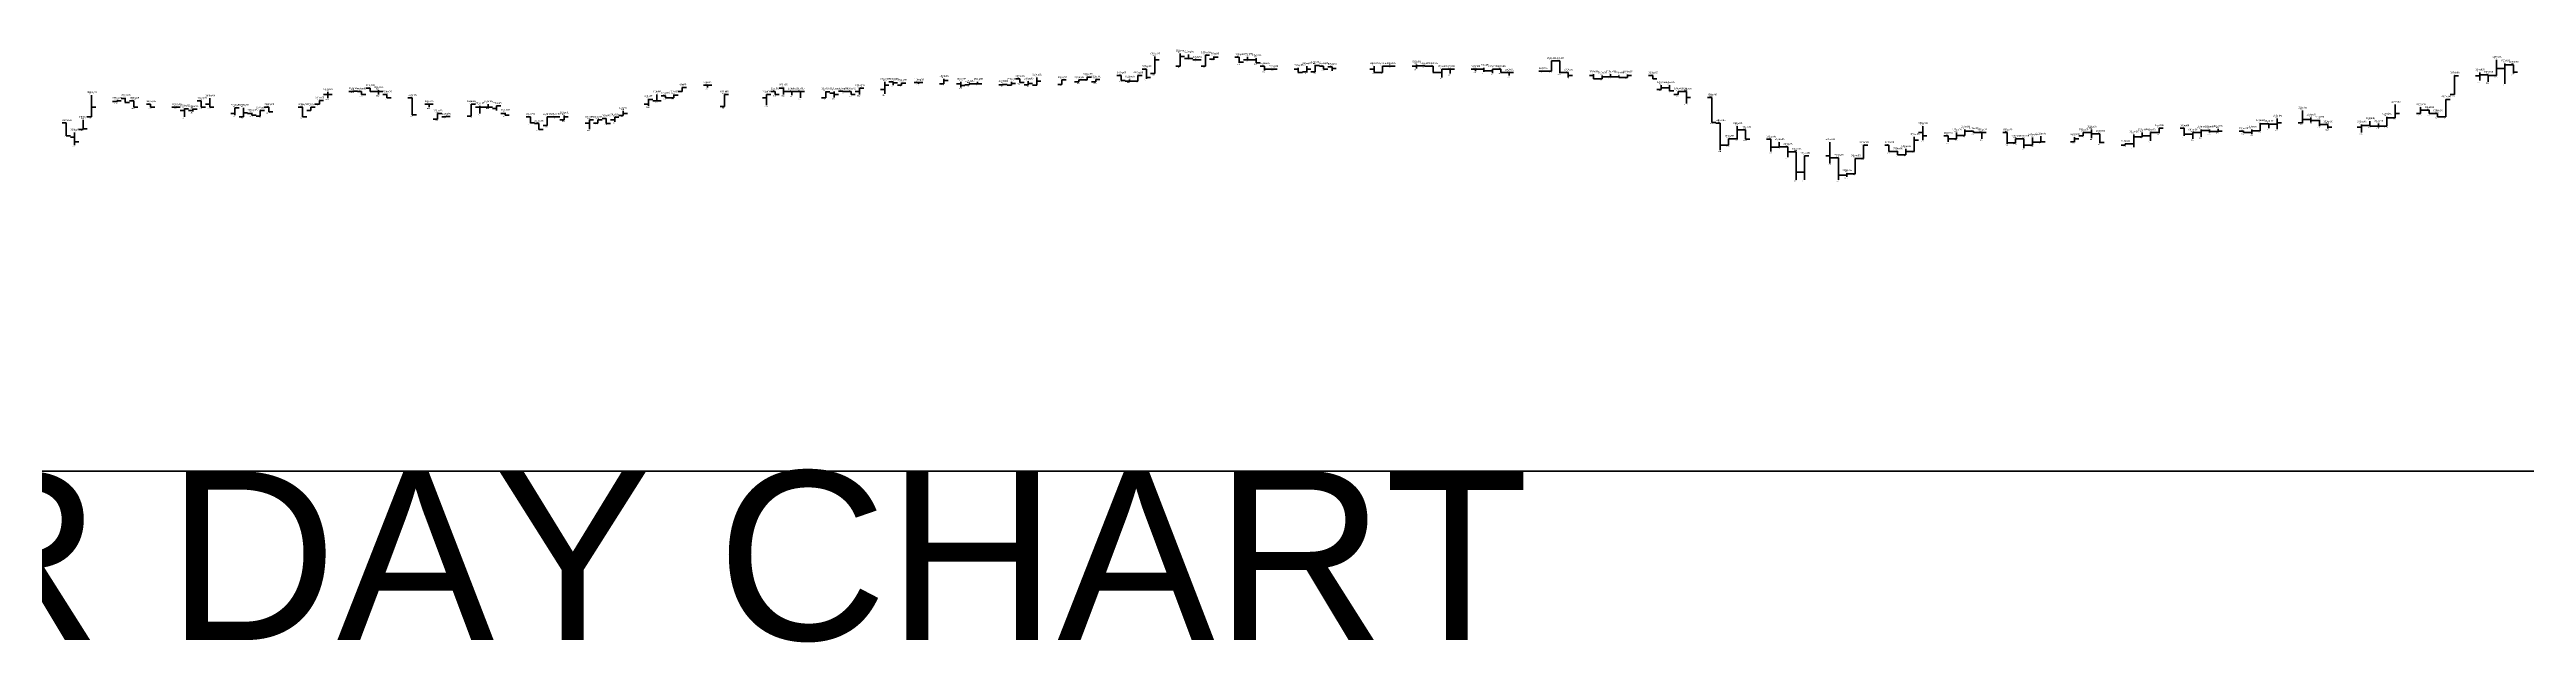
# Model space of a CAD drawing. Header units: inches. Extents: x 0 to 30000, y -20 to 2443.
# Drawn here: x 7646 to 7939.5, y -20.3 to 50 of the extents above; entities that cross this region are included whole.
import ezdxf

# ---------------------------------------------------------------- set-up
doc = ezdxf.new("R2010")
doc.units = ezdxf.units.IN
doc.header["$MEASUREMENT"] = 0
for name, color, linetype in [('axis', 7, 'Continuous'), ('DATE', 7, 'Continuous'), ('Graph', 7, 'Continuous'), ('Rate', 7, 'Continuous')]:
    doc.layers.add(name, color=color, linetype=linetype)
doc.styles.get("Standard").update_dxf_attribs({"font": 'arial.ttf'})

msp = doc.modelspace()

# ---------------------------------------------------------------- linework, layer by layer
at = {"layer": 'axis', "color": 7, "lineweight": 35}
msp.add_line((0, 0), (30000, 0), dxfattribs=at)
at = {"layer": 'Graph', "color": 1, "lineweight": 35}
for p, q in [((7776, 47.625), (7775.5, 47.625)), ((7776, 47.625), (7776, 46.5)), ((7787, 49.05), (7786.5, 49.05)), ((7787, 49.05), (7787, 48.375)), ((7787, 48.45), (7787.5, 48.45)), ((7789, 48.75), (7788.5, 48.75)), ((7789, 48.94), (7789, 48.375)), ((7789, 48.375), (7789.5, 48.375)), ((7790, 48), (7789.5, 48)), ((7790, 48), (7790, 47.455)), ((7790, 47.625), (7790.5, 47.625)), ((7794, 47.625), (7793.5, 47.625)), ((7794, 47.775), (7794, 47.25)), ((7794, 47.25), (7794.5, 47.25)), ((7797, 48), (7796.5, 48)), ((7797, 48), (7797, 47.625)), ((7797, 47.625), (7797.5, 47.625)), ((7798, 47.925), (7797.5, 47.925)), ((7798, 47.925), (7798, 47.44)), ((7798, 47.71), (7798.5, 47.71)), ((7803, 47.625), (7802.5, 47.625)), ((7803, 48), (7803, 47.25)), ((7803, 47.25), (7803.5, 47.25)), ((7809, 48.005), (7808.5, 48.005)), ((7809, 48.005), (7809, 48)), ((7809, 48), (7809.5, 48)), ((7810, 48), (7809.5, 48)), ((7810, 48), (7810, 47.25)), ((7810, 47.25), (7810.5, 47.25)), ((7816, 47.625), (7815.5, 47.625)), ((7816, 47.775), (7816, 47.325)), ((7816, 47.42), (7816.5, 47.42)), ((7818, 47.625), (7817.5, 47.625)), ((7818, 47.625), (7818, 47.25)), ((7818, 47.25), (7818.5, 47.25)), ((7825, 48.6), (7824.5, 48.6)), ((7825, 48.6), (7825, 47.175)), ((7825, 47.25), (7825.5, 47.25)), ((7826, 47.25), (7825.5, 47.25)), ((7826, 47.25), (7826, 46.655)), ((7829, 47.025), (7829, 46.5)), ((7938, 48.15), (7937.5, 48.15)), ((7938, 48.15), (7938, 47.1)), ((7938, 47.29), (7938.5, 47.29)), ((7655, 44.17), (7654.5, 44.17)), ((7655, 44.25), (7655, 43.69)), ((7665, 44.175), (7665, 43.125)), ((7683, 45), (7682.5, 45)), ((7683, 45), (7683, 44.625)), ((7683, 44.625), (7683.5, 44.625)), ((7684, 45.375), (7683.5, 45.375)), ((7684, 45.375), (7684, 45)), ((7684, 45), (7684.5, 45)), ((7686, 44.625), (7685.5, 44.625)), ((7686, 44.625), (7686, 44.25)), ((7686, 44.25), (7686.5, 44.25)), ((7689, 44.25), (7688.5, 44.25)), ((7689, 44.25), (7689, 42.225)), ((7719, 44.475), (7718.5, 44.475)), ((7719, 44.475), (7719, 44.245)), ((7719, 44.245), (7719.5, 44.245)), ((7732, 45), (7731.5, 45)), ((7732, 45), (7732, 44.625)), ((7732, 44.625), (7732.5, 44.625)), ((7733, 45.375), (7732.5, 45.375)), ((7733, 45.45), (7733, 44.625)), ((7733, 45), (7733.5, 45)), ((7739, 44.775), (7738.5, 44.775)), ((7739, 45), (7739, 44.255)), ((7739, 44.625), (7739.5, 44.625)), ((7740, 45.005), (7739.5, 45.005)), ((7740, 45.005), (7740, 44.925)), ((7740, 45), (7740.5, 45)), ((7741, 45), (7740.5, 45)), ((7741, 45), (7741, 44.625)), ((7741, 44.625), (7741.5, 44.625)), ((7746, 46.125), (7745.5, 46.125)), ((7746, 46.125), (7746, 45.75)), ((7746, 46.02), (7746.5, 46.02)), ((7754, 45.9), (7753.5, 45.9)), ((7754, 46.125), (7754, 45.47)), ((7754, 45.675), (7754.5, 45.675)), ((7761, 46.5), (7760.5, 46.5)), ((7761, 46.5), (7761, 46.05)), ((7761, 46.05), (7761.5, 46.05)), ((7773, 46.875), (7772.5, 46.875)), ((7773, 46.875), (7773, 46.295)), ((7773, 46.295), (7773.5, 46.295)), ((7774, 46.22), (7773.5, 46.22)), ((7774, 46.425), (7774, 46.2)), ((7774, 46.205), (7774.5, 46.205)), ((7776, 46.655), (7776.5, 46.655)), ((7826, 46.875), (7826.5, 46.875)), ((7829, 46.875), (7828.5, 46.875)), ((7829, 46.5), (7829.5, 46.5)), ((7832, 46.73), (7831.5, 46.73)), ((7832, 46.875), (7832, 46.65)), ((7832, 46.65), (7832.5, 46.65)), ((7836, 46.88), (7835.5, 46.88)), ((7836, 46.88), (7836, 46.5)), ((7836, 46.5), (7836.5, 46.5)), ((7838, 45.42), (7837.5, 45.42)), ((7838, 45.75), (7838, 45.08)), ((7838, 45.08), (7838.5, 45.08)), ((7840, 44.995), (7839.5, 44.995)), ((7840, 44.995), (7840, 43.58)), ((7840, 44.275), (7840.5, 44.275)), ((7843, 44.275), (7842.5, 44.275)), ((7843, 44.275), (7843, 41.325)), ((7935, 46.955), (7934.5, 46.955)), ((7935, 46.955), (7935, 46.125)), ((7935, 46.875), (7935.5, 46.875)), ((7648, 41.255), (7647.5, 41.255)), ((7648, 41.255), (7648, 39.75)), ((7655, 43.69), (7655.5, 43.69)), ((7656, 43.875), (7655.5, 43.875)), ((7656, 43.875), (7656, 43.125)), ((7656, 43.125), (7656.5, 43.125)), ((7658, 43.5), (7657.5, 43.5)), ((7658, 43.5), (7658, 43.125)), ((7658, 43.125), (7658.5, 43.125)), ((7664, 43.875), (7663.5, 43.875)), ((7664, 43.875), (7664, 43.125)), ((7664, 43.125), (7664.5, 43.125)), ((7665, 43.5), (7664.5, 43.5)), ((7665, 43.125), (7665.5, 43.125)), ((7670, 42.375), (7669.5, 42.375)), ((7670, 42.45), (7670, 42.19)), ((7670, 42.19), (7670.5, 42.19)), ((7672, 43.125), (7671.5, 43.125)), ((7672, 43.125), (7672, 42.56)), ((7672, 42.56), (7672.5, 42.56)), ((7676, 43.125), (7675.5, 43.125)), ((7676, 43.125), (7676, 42)), ((7676, 42), (7676.5, 42)), ((7689, 42.225), (7689.5, 42.225)), ((7700, 42.375), (7699.5, 42.375)), ((7700, 42.45), (7700, 42.19)), ((7700, 42.19), (7700.5, 42.19)), ((7703, 42), (7702.5, 42)), ((7703, 42), (7703, 41.25)), ((7703, 41.255), (7703.5, 41.255)), ((7704, 41.175), (7703.5, 41.175)), ((7704, 41.175), (7704, 40.5)), ((7712, 41.775), (7711.5, 41.775)), ((7712, 41.775), (7712, 41.175)), ((7712, 41.175), (7712.5, 41.175)), ((7843, 41.325), (7843.5, 41.325)), ((7844, 41.25), (7843.5, 41.25)), ((7844, 41.25), (7844, 38.025)), ((7909, 41.145), (7908.5, 41.145)), ((7909, 41.175), (7909, 40.65)), ((7909, 41.1), (7909.5, 41.1)), ((7914, 41.665), (7913.5, 41.665)), ((7914, 41.92), (7914, 41.33)), ((7914, 41.535), (7914.5, 41.535)), ((7915, 41.535), (7914.5, 41.535)), ((7915, 41.625), (7915, 40.88)), ((7921, 41.475), (7921, 40.88)), ((7928, 42.79), (7927.5, 42.79)), ((7928, 42.79), (7928, 42.375)), ((7928, 42.375), (7928.5, 42.375)), ((7929, 42.375), (7928.5, 42.375)), ((7929, 42.38), (7929, 42)), ((7929, 42), (7929.5, 42)), ((7648, 39.75), (7648.5, 39.75)), ((7649, 39.56), (7648.5, 39.56)), ((7649, 40.125), (7649, 38.63)), ((7649, 39.005), (7649.5, 39.005)), ((7704, 40.5), (7704.5, 40.5)), ((7844, 38.63), (7844.5, 38.63)), ((7847, 40.43), (7846.5, 40.43)), ((7847, 40.43), (7847, 39.32)), ((7847, 39.32), (7847.5, 39.32)), ((7850, 39.32), (7849.5, 39.32)), ((7850, 39.32), (7850, 37.875)), ((7850, 38.405), (7850.5, 38.405)), ((7852, 38.44), (7851.5, 38.44)), ((7852, 38.44), (7852, 37.2)), ((7857, 39), (7857, 36.47)), ((7864, 38.62), (7863.5, 38.62)), ((7864, 38.62), (7864, 37.875)), ((7868, 40.125), (7867.5, 40.125)), ((7868, 40.875), (7868, 39.225)), ((7868, 39.75), (7868.5, 39.75)), ((7871, 39.75), (7870.5, 39.75)), ((7871, 39.75), (7871, 39.02)), ((7871, 39.38), (7871.5, 39.38)), ((7874, 40.275), (7873.5, 40.275)), ((7874, 40.275), (7874, 40.125)), ((7874, 40.125), (7874.5, 40.125)), ((7878, 40.125), (7877.5, 40.125)), ((7878, 40.125), (7878, 38.78)), ((7878, 38.895), (7878.5, 38.895)), ((7880, 39.375), (7879.5, 39.375)), ((7880, 39.375), (7880, 38.29)), ((7880, 38.625), (7880.5, 38.625)), ((7888, 40.125), (7887.5, 40.125)), ((7888, 40.495), (7888, 39.45)), ((7888, 39.975), (7888.5, 39.975)), ((7889, 39.975), (7888.5, 39.975)), ((7889, 39.975), (7889, 38.85)), ((7889, 38.96), (7889.5, 38.96)), ((7899, 40.625), (7898.5, 40.625)), ((7899, 40.625), (7899, 39.75)), ((7899, 39.93), (7899.5, 39.93)), ((7902, 40.35), (7901.5, 40.35)), ((7902, 40.5), (7902, 40.125)), ((7902, 40.235), (7902.5, 40.235)), ((7906, 40.275), (7905.5, 40.275)), ((7906, 40.275), (7906, 40.125)), ((7906, 40.125), (7906.5, 40.125)), ((7915, 41.08), (7915.5, 41.08)), ((7916, 41.08), (7915.5, 41.08)), ((7916, 41.08), (7916, 40.595)), ((7916, 40.775), (7916.5, 40.775)), ((7921, 40.97), (7920.5, 40.97)), ((7921, 40.88), (7921.5, 40.88)), ((7852, 37.84), (7852.5, 37.84)), ((7853, 37.84), (7852.5, 37.84)), ((7853, 37.84), (7853, 34.52)), ((7853, 35.42), (7853.5, 35.42)), ((7857, 37.35), (7856.5, 37.35)), ((7857, 37.125), (7857.5, 37.125)), ((7858, 37.125), (7857.5, 37.125)), ((7858, 37.125), (7858, 34.52)), ((7864, 37.875), (7864.5, 37.875)), ((7865, 37.875), (7864.5, 37.875)), ((7865, 37.9), (7865, 37.5)), ((7865, 37.5), (7865.5, 37.5)), ((7858, 35.065), (7858.5, 35.065))]:
    msp.add_line(p, q, dxfattribs=at)
at = {"layer": 'Graph', "color": 3, "lineweight": 35}
for p, q in [((7777, 47.1), (7776.5, 47.1)), ((7777, 49.125), (7777, 47.1)), ((7777, 48.75), (7777.5, 48.75)), ((7780, 48), (7779.5, 48)), ((7780, 49.5), (7780, 48)), ((7780, 49.135), (7780.5, 49.135)), ((7781, 48.905), (7780.5, 48.905)), ((7781, 49.35), (7781, 48.905)), ((7781, 48.905), (7781.5, 48.905)), ((7782, 48.75), (7781.5, 48.75)), ((7782, 48.75), (7782, 48.75)), ((7782, 48.75), (7782.5, 48.75)), ((7783, 48), (7782.5, 48)), ((7783, 49.275), (7783, 48)), ((7783, 49.275), (7783.5, 49.275)), ((7784, 48.83), (7783.5, 48.83)), ((7784, 49.125), (7784, 48.75)), ((7784, 49.05), (7784.5, 49.05)), ((7788, 48.75), (7787.5, 48.75)), ((7788, 49.09), (7788, 48.745)), ((7788, 48.755), (7788.5, 48.755)), ((7791, 47.625), (7790.5, 47.625)), ((7791, 47.625), (7791, 47.625)), ((7791, 47.625), (7791.5, 47.625)), ((7795, 47.325), (7794.5, 47.325)), ((7795, 48), (7795, 47.25)), ((7795, 47.63), (7795.5, 47.63)), ((7796, 47.325), (7795.5, 47.325)), ((7796, 48.15), (7796, 47.325)), ((7796, 48.075), (7796.5, 48.075)), ((7804, 47.25), (7803.5, 47.25)), ((7804, 48), (7804, 47.25)), ((7804, 48), (7804.5, 48)), ((7805, 48), (7804.5, 48)), ((7805, 48), (7805, 48)), ((7805, 48), (7805.5, 48)), ((7808, 48), (7807.5, 48)), ((7808, 48.19), (7808, 47.7)), ((7808, 48.005), (7808.5, 48.005)), ((7811, 47.25), (7810.5, 47.25)), ((7811, 47.625), (7811, 46.65)), ((7811, 47.625), (7811.5, 47.625)), ((7812, 47.625), (7811.5, 47.625)), ((7812, 47.625), (7812, 47.1)), ((7812, 47.625), (7812.5, 47.625)), ((7815, 47.625), (7814.5, 47.625)), ((7815, 47.625), (7815, 47.4)), ((7815, 47.625), (7815.5, 47.625)), ((7817, 47.42), (7816.5, 47.42)), ((7817, 47.625), (7817, 47.175)), ((7817, 47.625), (7817.5, 47.625)), ((7819, 47.25), (7818.5, 47.25)), ((7819, 47.25), (7819, 46.875)), ((7819, 47.25), (7819.5, 47.25)), ((7823, 47.4), (7822.5, 47.4)), ((7823, 47.4), (7823, 47.4)), ((7823, 47.4), (7823.5, 47.4)), ((7824, 47.4), (7823.5, 47.4)), ((7824, 48.6), (7824, 47.4)), ((7824, 48.6), (7824.5, 48.6)), ((7831, 47.025), (7831, 46.65)), ((7833, 46.99), (7833, 46.65)), ((7934, 47.25), (7934, 46.28)), ((7936, 48.75), (7936, 46.875)), ((7936, 47.725), (7936.5, 47.725)), ((7937, 47.725), (7936.5, 47.725)), ((7937, 48.3), (7937, 45.9)), ((7937, 48.15), (7937.5, 48.15)), ((7651, 44.55), (7651, 42)), ((7679, 44.625), (7678.5, 44.625)), ((7679, 44.925), (7679, 44.175)), ((7679, 44.625), (7679.5, 44.625)), ((7682, 44.995), (7681.5, 44.995)), ((7682, 45.04), (7682, 44.995)), ((7682, 45.04), (7682.5, 45.04)), ((7685, 45), (7684.5, 45)), ((7685, 45.15), (7685, 44.625)), ((7685, 45), (7685.5, 45)), ((7717, 44.1), (7717, 43.28)), ((7718, 44.625), (7718, 43.875)), ((7720, 44.25), (7719.5, 44.25)), ((7720, 44.625), (7720, 44.25)), ((7720, 44.55), (7720.5, 44.55)), ((7721, 45), (7720.5, 45)), ((7721, 45.45), (7721, 45)), ((7721, 45.45), (7721.5, 45.45)), ((7724, 45.75), (7723.5, 45.75)), ((7724, 45.75), (7724, 45.45)), ((7724, 45.75), (7724.5, 45.75)), ((7726, 44.625), (7726, 43.2)), ((7726, 44.625), (7726.5, 44.625)), ((7731, 44.25), (7730.5, 44.25)), ((7731, 44.625), (7731, 43.355)), ((7731, 44.625), (7731.5, 44.625)), ((7734, 45), (7733.5, 45)), ((7734, 45), (7734, 44.55)), ((7734, 45), (7734.5, 45)), ((7735, 45), (7734.5, 45)), ((7735, 45), (7735, 44.25)), ((7735, 45), (7735.5, 45)), ((7738, 44.25), (7737.5, 44.25)), ((7738, 45), (7738, 44.25)), ((7738, 44.925), (7738.5, 44.925)), ((7742, 45), (7741.5, 45)), ((7742, 45.375), (7742, 44.625)), ((7742, 45.375), (7742.5, 45.375)), ((7745, 45.225), (7744.5, 45.225)), ((7745, 46.125), (7745, 44.7)), ((7745, 45.75), (7745.5, 45.75)), ((7747, 45.75), (7746.5, 45.75)), ((7747, 46.01), (7747, 45.75)), ((7747, 45.965), (7747.5, 45.965)), ((7749, 46.05), (7748.5, 46.05)), ((7749, 46.05), (7749, 45.9)), ((7749, 46.05), (7749.5, 46.05)), ((7752, 45.9), (7751.5, 45.9)), ((7752, 46.5), (7752, 45.9)), ((7752, 46.285), (7752.5, 46.285)), ((7755, 45.755), (7754.5, 45.755)), ((7755, 45.905), (7755, 45.755)), ((7755, 45.905), (7755.5, 45.905)), ((7756, 45.9), (7755.5, 45.9)), ((7756, 46.125), (7756, 45.9)), ((7756, 45.905), (7756.5, 45.905)), ((7759, 45.77), (7758.5, 45.77)), ((7759, 45.9), (7759, 45.77)), ((7759, 45.825), (7759.5, 45.825)), ((7760, 45.75), (7759.5, 45.75)), ((7760, 46.125), (7760, 45.75)), ((7760, 45.94), (7760.5, 45.94)), ((7762, 45.76), (7761.5, 45.76)), ((7762, 46.19), (7762, 45.76)), ((7762, 45.94), (7762.5, 45.94)), ((7763, 45.75), (7762.5, 45.75)), ((7763, 46.65), (7763, 45.75)), ((7763, 46.2), (7763.5, 46.2)), ((7766, 45.825), (7765.5, 45.825)), ((7766, 46.35), (7766, 45.825)), ((7766, 46.35), (7766.5, 46.35)), ((7768, 46.125), (7767.5, 46.125)), ((7768, 46.35), (7768, 46.125)), ((7768, 46.35), (7768.5, 46.35)), ((7769, 46.35), (7768.5, 46.35)), ((7769, 46.725), (7769, 46.35)), ((7769, 46.695), (7769.5, 46.695)), ((7770, 46.13), (7769.5, 46.13)), ((7770, 46.425), (7770, 46.13)), ((7770, 46.425), (7770.5, 46.425)), ((7775, 46.2), (7774.5, 46.2)), ((7775, 46.875), (7775, 46.2)), ((7775, 46.875), (7775.5, 46.875)), ((7830, 46.5), (7829.5, 46.5)), ((7830, 46.875), (7830, 46.5)), ((7830, 46.73), (7830.5, 46.73)), ((7831, 46.73), (7830.5, 46.73)), ((7831, 46.73), (7831.5, 46.73)), ((7833, 46.65), (7832.5, 46.65)), ((7833, 46.88), (7833.5, 46.88)), ((7837, 45.225), (7836.5, 45.225)), ((7837, 45.75), (7837, 45.225)), ((7837, 45.42), (7837.5, 45.42)), ((7839, 44.625), (7838.5, 44.625)), ((7839, 45), (7839, 44.625)), ((7839, 44.995), (7839.5, 44.995)), ((7931, 44.625), (7930.5, 44.625)), ((7931, 46.875), (7931, 44.625)), ((7931, 46.85), (7931.5, 46.85)), ((7934, 46.85), (7933.5, 46.85)), ((7934, 46.955), (7934.5, 46.955)), ((7936, 46.875), (7935.5, 46.875)), ((7650, 41.625), (7650, 40.5)), ((7651, 42), (7650.5, 42)), ((7651, 43.125), (7651.5, 43.125)), ((7654, 43.8), (7653.5, 43.8)), ((7654, 43.875), (7654, 43.725)), ((7654, 43.875), (7654.5, 43.875)), ((7661, 43.125), (7660.5, 43.125)), ((7661, 43.125), (7661, 43.125)), ((7661, 43.125), (7661.5, 43.125)), ((7662, 42.75), (7661.5, 42.75)), ((7662, 42.97), (7662, 42)), ((7662, 42.94), (7662.5, 42.94)), ((7663, 42.75), (7662.5, 42.75)), ((7663, 42.9), (7663, 42.6)), ((7663, 42.9), (7663.5, 42.9)), ((7668, 42.375), (7667.5, 42.375)), ((7668, 43.05), (7668, 42.17)), ((7668, 43.05), (7668.5, 43.05)), ((7669, 42), (7668.5, 42)), ((7669, 43.05), (7669, 42)), ((7669, 42.46), (7669.5, 42.46)), ((7671, 42.075), (7670.5, 42.075)), ((7671, 42.75), (7671, 42.075)), ((7671, 42.75), (7671.5, 42.75)), ((7677, 42.75), (7676.5, 42.75)), ((7677, 43.125), (7677, 42.75)), ((7677, 43.125), (7677.5, 43.125)), ((7678, 43.5), (7677.5, 43.5)), ((7678, 43.91), (7678, 43.5)), ((7678, 43.91), (7678.5, 43.91)), ((7691, 43.5), (7690.5, 43.5)), ((7691, 43.5), (7691, 43.125)), ((7691, 43.5), (7691.5, 43.5)), ((7692, 41.7), (7691.5, 41.7)), ((7692, 42.375), (7692, 41.7)), ((7692, 42.375), (7692.5, 42.375)), ((7693, 42), (7692.5, 42)), ((7693, 42.005), (7693, 42)), ((7693, 42.005), (7693.5, 42.005)), ((7696, 42.08), (7695.5, 42.08)), ((7696, 43.5), (7696, 42.08)), ((7696, 43.5), (7696.5, 43.5)), ((7697, 43.125), (7696.5, 43.125)), ((7697, 43.275), (7697, 42.38)), ((7697, 43.125), (7697.5, 43.125)), ((7698, 43.125), (7697.5, 43.125)), ((7698, 43.5), (7698, 43.125)), ((7698, 43.125), (7698.5, 43.125)), ((7699, 42.975), (7698.5, 42.975)), ((7699, 43.275), (7699, 42.75)), ((7699, 43.275), (7699.5, 43.275)), ((7705, 42), (7705, 40.95)), ((7705, 42), (7705.5, 42)), ((7706, 42), (7705.5, 42)), ((7706, 42), (7706, 42)), ((7706, 42), (7706.5, 42)), ((7707, 41.625), (7706.5, 41.625)), ((7707, 42.15), (7707, 41.625)), ((7707, 42), (7707.5, 42)), ((7710, 41.25), (7709.5, 41.25)), ((7710, 41.625), (7710, 40.52)), ((7710, 41.625), (7710.5, 41.625)), ((7711, 41.25), (7710.5, 41.25)), ((7711, 41.625), (7711, 41.25)), ((7711, 41.625), (7711.5, 41.625)), ((7713, 41.625), (7712.5, 41.625)), ((7713, 41.925), (7713, 41.4)), ((7713, 41.925), (7713.5, 41.925)), ((7714, 42.155), (7713.5, 42.155)), ((7714, 42.71), (7714, 42.155)), ((7714, 42.375), (7714.5, 42.375)), ((7717, 43.5), (7716.5, 43.5)), ((7717, 44.025), (7717.5, 44.025)), ((7718, 43.875), (7717.5, 43.875)), ((7718, 43.875), (7718.5, 43.875)), ((7726, 43.2), (7725.5, 43.2)), ((7908, 41.25), (7908, 40.325)), ((7908, 41.145), (7908.5, 41.145)), ((7910, 41.1), (7909.5, 41.1)), ((7910, 41.77), (7910, 40.505)), ((7910, 41.28), (7910.5, 41.28)), ((7913, 41.28), (7912.5, 41.28)), ((7913, 42.75), (7913, 41.25)), ((7913, 41.665), (7913.5, 41.665)), ((7922, 41.175), (7922, 40.735)), ((7923, 42), (7923, 40.89)), ((7923, 41.85), (7923.5, 41.85)), ((7924, 41.85), (7923.5, 41.85)), ((7924, 43.425), (7924, 41.85)), ((7924, 42.375), (7924.5, 42.375)), ((7927, 42.375), (7926.5, 42.375)), ((7927, 43.125), (7927, 42.375)), ((7927, 42.79), (7927.5, 42.79)), ((7930, 42), (7929.5, 42)), ((7930, 44.025), (7930, 42)), ((7930, 44.025), (7930.5, 44.025)), ((7650, 40.5), (7649.5, 40.5)), ((7650, 40.575), (7650.5, 40.575)), ((7705, 40.95), (7704.5, 40.95)), ((7845, 38.63), (7844.5, 38.63)), ((7845, 39.375), (7845, 38.625)), ((7845, 39.37), (7845.5, 39.37)), ((7846, 39.37), (7845.5, 39.37)), ((7846, 40.875), (7846, 39.3)), ((7846, 40.43), (7846.5, 40.43)), ((7851, 38.405), (7850.5, 38.405)), ((7851, 39), (7851, 38.405)), ((7851, 38.44), (7851.5, 38.44)), ((7861, 38.62), (7861, 37.05)), ((7861, 38.62), (7861.5, 38.62)), ((7866, 38.175), (7866, 37.5)), ((7867, 39.6), (7867, 37.88)), ((7867, 39.2), (7867.5, 39.2)), ((7872, 39.38), (7871.5, 39.38)), ((7872, 40.125), (7872, 39.38)), ((7872, 39.755), (7872.5, 39.755)), ((7873, 39.755), (7872.5, 39.755)), ((7873, 40.5), (7873, 39.755)), ((7873, 40.275), (7873.5, 40.275)), ((7875, 40.125), (7874.5, 40.125)), ((7875, 40.125), (7875, 39.37)), ((7875, 40.125), (7875.5, 40.125)), ((7879, 38.895), (7878.5, 38.895)), ((7879, 39.375), (7879, 38.895)), ((7879, 39.375), (7879.5, 39.375)), ((7881, 38.625), (7880.5, 38.625)), ((7881, 39.525), (7881, 38.625)), ((7881, 39), (7881.5, 39)), ((7882, 39), (7881.5, 39)), ((7882, 39.675), (7882, 39)), ((7882, 39.02), (7882.5, 39.02)), ((7886, 39.02), (7885.5, 39.02)), ((7886, 39.58), (7886, 39.02)), ((7886, 39.375), (7886.5, 39.375)), ((7887, 39.75), (7886.5, 39.75)), ((7887, 40.125), (7887, 39.75)), ((7887, 40.125), (7887.5, 40.125)), ((7892, 38.625), (7891.5, 38.625)), ((7892, 38.775), (7892, 38.625)), ((7892, 38.775), (7892.5, 38.775)), ((7893, 38.775), (7892.5, 38.775)), ((7893, 39.9), (7893, 38.4)), ((7893, 39.62), (7893.5, 39.62)), ((7894, 39.62), (7893.5, 39.62)), ((7894, 40.125), (7894, 39.62)), ((7894, 39.75), (7894.5, 39.75)), ((7895, 39.75), (7894.5, 39.75)), ((7895, 40.125), (7895, 39.155)), ((7895, 40.125), (7895.5, 40.125)), ((7896, 40.125), (7895.5, 40.125)), ((7896, 40.65), (7896, 40.05)), ((7896, 40.625), (7896.5, 40.625)), ((7900, 39.93), (7899.5, 39.93)), ((7900, 40.12), (7900, 39.375)), ((7900, 40.12), (7900.5, 40.12)), ((7901, 40.12), (7900.5, 40.12)), ((7901, 40.5), (7901, 39.6)), ((7901, 40.35), (7901.5, 40.35)), ((7903, 40.235), (7902.5, 40.235)), ((7903, 40.575), (7903, 40.235)), ((7903, 40.275), (7903.5, 40.275)), ((7907, 40.125), (7906.5, 40.125)), ((7907, 40.5), (7907, 39.94)), ((7907, 40.325), (7907.5, 40.325)), ((7908, 40.325), (7907.5, 40.325)), ((7920, 40.775), (7919.5, 40.775)), ((7920, 41.06), (7920, 40.125)), ((7920, 40.97), (7920.5, 40.97)), ((7922, 40.88), (7921.5, 40.88)), ((7922, 40.89), (7922.5, 40.89)), ((7923, 40.89), (7922.5, 40.89)), ((7854, 35.42), (7853.5, 35.42)), ((7854, 37.35), (7854, 34.5)), ((7854, 37.35), (7854.5, 37.35)), ((7859, 35.325), (7859, 34.88)), ((7859, 35.25), (7859.5, 35.25)), ((7860, 35.25), (7859.5, 35.25)), ((7860, 37.05), (7860, 35.25)), ((7860, 37.05), (7860.5, 37.05)), ((7861, 37.05), (7860.5, 37.05)), ((7866, 37.5), (7865.5, 37.5)), ((7866, 37.88), (7866.5, 37.88)), ((7867, 37.88), (7866.5, 37.88)), ((7859, 35.065), (7858.5, 35.065))]:
    msp.add_line(p, q, dxfattribs=at)

# ---------------------------------------------------------------- texts
at = {"layer": 'axis'}
msp.add_text('CALENDER DAY CHART', height=20, dxfattribs=at).set_placement((7500, -20))
at = {"layer": 'DATE'}
for s, p in [('11Sep95', (7779.5, 49.75)), ('25Aug95', (7762.5, 46.9)), ('31Aug95', (7768.5, 46.975)), ('04Sep95', (7772.5, 47.125)), ('06Sep95', (7774.5, 47.125)), ('07Sep95', (7775.5, 47.875)), ('08Sep95', (7776.5, 49.375)), ('12Sep95', (7780.5, 49.6)), ('13Sep95', (7781.5, 49)), ('14Sep95', (7782.5, 49.525)), ('15Sep95', (7783.5, 49.375)), ('18Sep95', (7786.5, 49.3)), ('19Sep95', (7787.5, 49.34)), ('20Sep95', (7788.5, 49.19)), ('21Sep95', (7789.5, 48.25)), ('22Sep95', (7790.5, 47.875)), ('25Sep95', (7793.5, 48.025)), ('26Sep95', (7794.5, 48.25)), ('27Sep95', (7795.5, 48.4)), ('28Sep95', (7796.5, 48.25)), ('29Sep95', (7797.5, 48.175)), ('04Oct95', (7802.5, 48.25)), ('05Oct95', (7803.5, 48.25)), ('06Oct95', (7804.5, 48.25)), ('09Oct95', (7807.5, 48.44)), ('10Oct95', (7808.5, 48.255)), ('11Oct95', (7809.5, 48.25)), ('12Oct95', (7810.5, 47.875)), ('13Oct95', (7811.5, 47.875)), ('16Oct95', (7814.5, 47.875)), ('17Oct95', (7815.5, 48.025)), ('18Oct95', (7816.5, 47.875)), ('19Oct95', (7817.5, 47.875)), ('20Oct95', (7818.5, 47.5)), ('24Oct95', (7822.5, 47.65)), ('25Oct95', (7823.5, 48.85)), ('26Oct95', (7824.5, 48.85)), ('27Oct95', (7825.5, 47.5)), ('30Oct95', (7828.5, 47.275)), ('31Oct95', (7829.5, 47.125)), ('01Nov95', (7830.5, 47.275)), ('02Nov95', (7831.5, 47.125)), ('03Nov95', (7832.5, 47.24)), ('06Nov95', (7835.5, 47.13)), ('09Feb96', (7930.5, 47.125)), ('12Feb96', (7933.5, 47.5)), ('13Feb96', (7934.5, 47.205)), ('14Feb96', (7935.5, 49)), ('15Feb96', (7936.5, 48.55)), ('16Feb96', (7937.5, 48.4)), ('05May95', (7650.5, 44.8)), ('08May95', (7653.5, 44.125)), ('09May95', (7654.5, 44.5)), ('10May95', (7655.5, 44.125)), ('18May95', (7663.5, 44.125)), ('19May95', (7664.5, 44.425)), ('01Jun95', (7677.5, 44.16)), ('02Jun95', (7678.5, 45.175)), ('05Jun95', (7681.5, 45.29)), ('06Jun95', (7682.5, 45.25)), ('07Jun95', (7683.5, 45.625)), ('08Jun95', (7684.5, 45.4)), ('09Jun95', (7685.5, 44.875)), ('12Jun95', (7688.5, 44.5)), ('10Jul95', (7716.5, 44.35)), ('11Jul95', (7717.5, 44.875)), ('12Jul95', (7718.5, 44.725)), ('13Jul95', (7719.5, 44.875)), ('14Jul95', (7720.5, 45.7)), ('17Jul95', (7723.5, 46)), ('19Jul95', (7725.5, 44.875)), ('24Jul95', (7730.5, 44.875)), ('25Jul95', (7731.5, 45.25)), ('26Jul95', (7732.5, 45.7)), ('27Jul95', (7733.5, 45.25)), ('28Jul95', (7734.5, 45.25)), ('31Jul95', (7737.5, 45.25)), ('01Aug95', (7738.5, 45.25)), ('02Aug95', (7739.5, 45.255)), ('03Aug95', (7740.5, 45.25)), ('04Aug95', (7741.5, 45.625)), ('07Aug95', (7744.5, 46.375)), ('08Aug95', (7745.5, 46.375)), ('09Aug95', (7746.5, 46.26)), ('11Aug95', (7748.5, 46.3)), ('14Aug95', (7751.5, 46.75)), ('16Aug95', (7753.5, 46.375)), ('17Aug95', (7754.5, 46.155)), ('18Aug95', (7755.5, 46.375)), ('21Aug95', (7758.5, 46.15)), ('22Aug95', (7759.5, 46.375)), ('23Aug95', (7760.5, 46.75)), ('24Aug95', (7761.5, 46.44)), ('28Aug95', (7765.5, 46.6)), ('30Aug95', (7767.5, 46.6)), ('01Sep95', (7769.5, 46.675)), ('05Sep95', (7773.5, 46.675)), ('07Nov95', (7836.5, 46)), ('08Nov95', (7837.5, 46)), ('09Nov95', (7838.5, 45.25)), ('10Nov95', (7839.5, 45.245)), ('13Nov95', (7842.5, 44.525)), ('08Feb96', (7929.5, 44.275)), ('02May95', (7647.5, 41.505)), ('04May95', (7649.5, 41.875)), ('12May95', (7657.5, 43.75)), ('15May95', (7660.5, 43.375)), ('16May95', (7661.5, 43.22)), ('17May95', (7662.5, 43.15)), ('22May95', (7667.5, 43.3)), ('23May95', (7668.5, 43.3)), ('24May95', (7669.5, 42.7)), ('25May95', (7670.5, 43)), ('26May95', (7671.5, 43.375)), ('30May95', (7675.5, 43.375)), ('31May95', (7676.5, 43.375)), ('14Jun95', (7690.5, 43.75)), ('15Jun95', (7691.5, 42.625)), ('16Jun95', (7692.5, 42.255)), ('19Jun95', (7695.5, 43.75)), ('20Jun95', (7696.5, 43.525)), ('21Jun95', (7697.5, 43.75)), ('22Jun95', (7698.5, 43.525)), ('23Jun95', (7699.5, 42.7)), ('26Jun95', (7702.5, 42.25)), ('27Jun95', (7703.5, 41.425)), ('28Jun95', (7704.5, 42.25)), ('29Jun95', (7705.5, 42.25)), ('30Jun95', (7706.5, 42.4)), ('03Jul95', (7709.5, 41.875)), ('04Jul95', (7710.5, 41.875)), ('05Jul95', (7711.5, 42.025)), ('06Jul95', (7712.5, 42.175)), ('07Jul95', (7713.5, 42.96)), ('14Nov95', (7843.5, 41.5)), ('16Nov95', (7845.5, 41.125)), ('08Dec95', (7867.5, 41.125)), ('05Jan96', (7895.5, 40.9)), ('17Jan96', (7907.5, 41.5)), ('18Jan96', (7908.5, 41.425)), ('19Jan96', (7909.5, 42.02)), ('22Jan96', (7912.5, 43)), ('23Jan96', (7913.5, 42.17)), ('24Jan96', (7914.5, 41.875)), ('25Jan96', (7915.5, 41.33)), ('29Jan96', (7919.5, 41.31)), ('30Jan96', (7920.5, 41.725)), ('31Jan96', (7921.5, 41.425)), ('01Feb96', (7922.5, 42.25)), ('02Feb96', (7923.5, 43.675)), ('05Feb96', (7926.5, 43.375)), ('06Feb96', (7927.5, 43.04)), ('07Feb96', (7928.5, 42.63)), ('03May95', (7648.5, 40.375)), ('15Nov95', (7844.5, 39.625)), ('17Nov95', (7846.5, 40.68)), ('20Nov95', (7849.5, 39.57)), ('21Nov95', (7850.5, 39.25)), ('22Nov95', (7851.5, 38.69)), ('23Nov95', (7852.5, 38.09)), ('27Nov95', (7856.5, 39.25)), ('01Dec95', (7860.5, 38.87)), ('04Dec95', (7863.5, 38.87)), ('05Dec95', (7864.5, 38.15)), ('06Dec95', (7865.5, 38.425)), ('07Dec95', (7866.5, 39.85)), ('11Dec95', (7870.5, 40)), ('12Dec95', (7871.5, 40.375)), ('13Dec95', (7872.5, 40.75)), ('14Dec95', (7873.5, 40.525)), ('15Dec95', (7874.5, 40.375)), ('18Dec95', (7877.5, 40.375)), ('19Dec95', (7878.5, 39.625)), ('20Dec95', (7879.5, 39.625)), ('21Dec95', (7880.5, 39.775)), ('22Dec95', (7881.5, 39.925)), ('26Dec95', (7885.5, 39.83)), ('27Dec95', (7886.5, 40.375)), ('28Dec95', (7887.5, 40.745)), ('29Dec95', (7888.5, 40.225)), ('01Jan96', (7891.5, 39.025)), ('02Jan96', (7892.5, 40.15)), ('03Jan96', (7893.5, 40.375)), ('04Jan96', (7894.5, 40.375)), ('08Jan96', (7898.5, 40.875)), ('09Jan96', (7899.5, 40.37)), ('10Jan96', (7900.5, 40.75)), ('11Jan96', (7901.5, 40.75)), ('12Jan96', (7902.5, 40.825)), ('15Jan96', (7905.5, 40.525)), ('16Jan96', (7906.5, 40.75)), ('24Nov95', (7853.5, 37.6)), ('28Nov95', (7857.5, 37.375)), ('29Nov95', (7858.5, 35.575)), ('30Nov95', (7859.5, 37.3))]:
    msp.add_text(s, height=0.2, dxfattribs=at).set_placement(p)
at = {"layer": 'Rate'}
for s, p in [('93.75', (7772.75, 46.975)), ('93.75', (7774.75, 46.975)), ('95.25', (7775.75, 47.725)), ('98.25', (7776.75, 49.225)), ('94.2', (7776.75, 46.9)), ('99', (7779.75, 49.6)), ('96', (7779.75, 47.8)), ('98.7', (7780.75, 49.45)), ('97.81', (7780.75, 48.705)), ('97.5', (7781.75, 48.85)), ('97.5', (7781.75, 48.55)), ('98.55', (7782.75, 49.375)), ('96', (7782.75, 47.8)), ('98.25', (7783.75, 49.225)), ('97.5', (7783.75, 48.55)), ('98.1', (7786.75, 49.15)), ('96.75', (7786.75, 48.175)), ('98.18', (7787.75, 49.19)), ('97.49', (7787.75, 48.545)), ('97.88', (7788.75, 49.04)), ('96.75', (7788.75, 48.175)), ('96', (7789.75, 48.1)), ('94.91', (7789.75, 47.255)), ('95.25', (7790.75, 47.725)), ('95.25', (7790.75, 47.425)), ('95.55', (7793.75, 47.875)), ('94.5', (7793.75, 47.05)), ('96', (7794.75, 48.1)), ('94.5', (7794.75, 47.05)), ('96.3', (7795.75, 48.25)), ('94.65', (7795.75, 47.125)), ('96', (7796.75, 48.1)), ('95.25', (7796.75, 47.425)), ('95.85', (7797.75, 48.025)), ('94.88', (7797.75, 47.24)), ('96', (7802.75, 48.1)), ('94.5', (7802.75, 47.05)), ('96', (7803.75, 48.1)), ('94.5', (7803.75, 47.05)), ('96', (7804.75, 48.1)), ('96', (7804.75, 47.8)), ('96.38', (7807.75, 48.29)), ('95.4', (7807.75, 47.5)), ('96.01', (7808.75, 48.105)), ('96', (7808.75, 47.8)), ('96', (7809.75, 48.1)), ('94.5', (7809.75, 47.05)), ('95.25', (7810.75, 47.725)), ('95.25', (7811.75, 47.725)), ('94.2', (7811.75, 46.9)), ('95.25', (7814.75, 47.725)), ('94.8', (7814.75, 47.2)), ('95.55', (7815.75, 47.875)), ('94.65', (7815.75, 47.125)), ('95.25', (7816.75, 47.725)), ('94.35', (7816.75, 46.975)), ('95.25', (7817.75, 47.725)), ('94.5', (7817.75, 47.05)), ('94.5', (7818.75, 47.35)), ('94.8', (7822.75, 47.5)), ('94.8', (7822.75, 47.2)), ('97.2', (7823.75, 48.7)), ('94.8', (7823.75, 47.2)), ('97.2', (7824.75, 48.7)), ('94.35', (7824.75, 46.975)), ('94.5', (7825.75, 47.35)), ('94.05', (7828.75, 47.125)), ('93.75', (7829.75, 46.975)), ('94.05', (7830.75, 47.125)), ('93.75', (7831.75, 46.975)), ('93.98', (7832.75, 47.09)), ('93.76', (7835.75, 46.98)), ('93.75', (7930.75, 46.975)), ('94.5', (7933.75, 47.35)), ('93.91', (7934.75, 47.055)), ('97.5', (7935.75, 48.85)), ('96.6', (7936.75, 48.4)), ('96.3', (7937.75, 48.25)), ('94.2', (7937.75, 46.9)), ('89.1', (7650.75, 44.65)), ('87.75', (7653.75, 43.975)), ('88.5', (7654.75, 44.35)), ('87.75', (7655.75, 43.975)), ('87.75', (7663.75, 43.975)), ('88.35', (7664.75, 44.275)), ('87.82', (7677.75, 44.01)), ('89.85', (7678.75, 45.025)), ('88.35', (7678.75, 43.975)), ('89.99', (7681.75, 44.795)), ('90.08', (7681.75, 45.14)), ('89.25', (7682.75, 44.425)), ('90', (7682.75, 45.1)), ('90.75', (7683.75, 45.475)), ('90', (7683.75, 44.8)), ('89.25', (7684.75, 44.425)), ('90.3', (7684.75, 45.25)), ('89.25', (7685.75, 44.725)), ('88.5', (7685.75, 44.05)), ('88.5', (7688.75, 44.35)), ('88.2', (7716.75, 44.2)), ('89.25', (7717.75, 44.725)), ('88.95', (7718.75, 44.575)), ('88.49', (7718.75, 44.045)), ('89.25', (7719.75, 44.725)), ('88.5', (7719.75, 44.05)), ('90.9', (7720.75, 45.55)), ('90', (7720.75, 44.8)), ('91.5', (7723.75, 45.85)), ('90.9', (7723.75, 45.25)), ('89.25', (7725.75, 44.725)), ('89.25', (7730.75, 44.725)), ('89.25', (7731.75, 44.425)), ('90', (7731.75, 45.1)), ('89.25', (7732.75, 44.425)), ('90.9', (7732.75, 45.55)), ('89.1', (7733.75, 44.35)), ('90', (7733.75, 45.1)), ('88.5', (7734.75, 44.05)), ('90', (7734.75, 45.1)), ('88.5', (7737.75, 44.05)), ('90', (7737.75, 45.1)), ('88.51', (7738.75, 44.055)), ('90', (7738.75, 45.1)), ('89.85', (7739.75, 44.725)), ('90.01', (7739.75, 45.105)), ('89.25', (7740.75, 44.425)), ('90', (7740.75, 45.1)), ('89.25', (7741.75, 44.425)), ('90.75', (7741.75, 45.475)), ('89.4', (7744.75, 44.5)), ('92.25', (7744.75, 46.225)), ('92.25', (7745.75, 46.225)), ('91.5', (7745.75, 45.55)), ('92.02', (7746.75, 46.11)), ('91.5', (7746.75, 45.55)), ('92.1', (7748.75, 46.15)), ('91.8', (7748.75, 45.7)), ('93', (7751.75, 46.6)), ('91.8', (7751.75, 45.7)), ('92.25', (7753.75, 46.225)), ('90.94', (7753.75, 45.27)), ('91.81', (7754.75, 46.005)), ('91.51', (7754.75, 45.555)), ('92.25', (7755.75, 46.225)), ('91.8', (7755.75, 45.7)), ('91.8', (7758.75, 46)), ('91.54', (7758.75, 45.57)), ('92.25', (7759.75, 46.225)), ('91.5', (7759.75, 45.55)), ('93', (7760.75, 46.6)), ('92.1', (7760.75, 45.85)), ('92.38', (7761.75, 46.29)), ('91.52', (7761.75, 45.56)), ('93.3', (7762.75, 46.75)), ('91.5', (7762.75, 45.55)), ('92.7', (7765.75, 46.45)), ('91.65', (7765.75, 45.625)), ('92.7', (7767.75, 46.45)), ('92.25', (7767.75, 45.925)), ('93.45', (7768.75, 46.825)), ('92.7', (7768.75, 46.15)), ('92.85', (7769.75, 46.525)), ('92.26', (7769.75, 45.93)), ('92.59', (7772.75, 46.095)), ('92.85', (7773.75, 46.525)), ('92.4', (7773.75, 46)), ('92.4', (7774.75, 46)), ('93', (7775.75, 46.3)), ('93.3', (7810.75, 46.45)), ('93.75', (7818.75, 46.675)), ('93.31', (7825.75, 46.455)), ('93', (7828.75, 46.3)), ('93', (7829.75, 46.3)), ('93.3', (7830.75, 46.45)), ('93.3', (7831.75, 46.45)), ('93.3', (7832.75, 46.45)), ('93', (7835.75, 46.3)), ('91.5', (7836.75, 45.85)), ('90.45', (7836.75, 45.025)), ('91.5', (7837.75, 45.85)), ('90.16', (7837.75, 44.88)), ('89.25', (7838.75, 44.425)), ('90', (7838.75, 45.1)), ('89.99', (7839.75, 45.095)), ('88.55', (7842.75, 44.375)), ('88.05', (7929.75, 44.125)), ('89.25', (7930.75, 44.425)), ('92.56', (7933.75, 46.08)), ('92.25', (7934.75, 45.925)), ('93.75', (7935.75, 46.675)), ('91.8', (7936.75, 45.7)), ('82.51', (7647.75, 41.355)), ('83.25', (7649.75, 41.725)), ('84', (7650.75, 41.8)), ('87.45', (7653.75, 43.525)), ('87.38', (7654.75, 43.49)), ('86.25', (7655.75, 42.925)), ('87', (7657.75, 43.6)), ('86.25', (7657.75, 42.925)), ('86.25', (7660.75, 43.225)), ('86.25', (7660.75, 42.925)), ('85.94', (7661.75, 43.07)), ('84', (7661.75, 41.8)), ('85.8', (7662.75, 43)), ('85.2', (7662.75, 42.4)), ('86.25', (7663.75, 42.925)), ('86.25', (7664.75, 42.925)), ('86.1', (7667.75, 43.15)), ('84.34', (7667.75, 41.97)), ('86.1', (7668.75, 43.15)), ('84', (7668.75, 41.8)), ('84.9', (7669.75, 42.55)), ('84.38', (7669.75, 41.99)), ('85.5', (7670.75, 42.85)), ('84.15', (7670.75, 41.875)), ('86.25', (7671.75, 43.225)), ('85.12', (7671.75, 42.36)), ('86.25', (7675.75, 43.225)), ('84', (7675.75, 41.8)), ('86.25', (7676.75, 43.225)), ('85.5', (7676.75, 42.55)), ('87', (7677.75, 43.3)), ('84.45', (7688.75, 42.025)), ('87', (7690.75, 43.6)), ('86.25', (7690.75, 42.925)), ('84.75', (7691.75, 42.475)), ('83.4', (7691.75, 41.5)), ('84.01', (7692.75, 42.105)), ('84', (7692.75, 41.8)), ('87', (7695.75, 43.6)), ('84.16', (7695.75, 41.88)), ('86.55', (7696.75, 43.375)), ('84.76', (7696.75, 42.18)), ('87', (7697.75, 43.6)), ('86.25', (7697.75, 42.925)), ('86.55', (7698.75, 43.375)), ('85.5', (7698.75, 42.55)), ('84.9', (7699.75, 42.55)), ('84.38', (7699.75, 41.99)), ('84', (7702.75, 42.1)), ('82.5', (7702.75, 41.05)), ('82.35', (7703.75, 41.275)), ('84', (7704.75, 42.1)), ('84', (7705.75, 42.1)), ('84', (7705.75, 41.8)), ('84.3', (7706.75, 42.25)), ('83.25', (7706.75, 41.425)), ('83.25', (7709.75, 41.725)), ('83.25', (7710.75, 41.725)), ('82.5', (7710.75, 41.05)), ('83.55', (7711.75, 41.875)), ('83.85', (7712.75, 42.025)), ('82.8', (7712.75, 41.2)), ('85.42', (7713.75, 42.81)), ('84.31', (7713.75, 41.955)), ('86.56', (7716.75, 43.08)), ('87.75', (7717.75, 43.675)), ('86.4', (7725.75, 43)), ('86.71', (7730.75, 43.155)), ('87.16', (7839.75, 43.38)), ('82.65', (7842.75, 41.125)), ('82.5', (7843.75, 41.35)), ('82.5', (7907.75, 41.35)), ('82.35', (7908.75, 41.275)), ('83.54', (7909.75, 41.87)), ('85.5', (7912.75, 42.85)), ('82.5', (7912.75, 41.05)), ('83.84', (7913.75, 42.02)), ('82.66', (7913.75, 41.13)), ('83.25', (7914.75, 41.725)), ('82.16', (7915.75, 41.18)), ('82.12', (7919.75, 41.16)), ('82.95', (7920.75, 41.575)), ('82.35', (7921.75, 41.275)), ('84', (7922.75, 42.1)), ('86.85', (7923.75, 43.525)), ('83.7', (7923.75, 41.65)), ('86.25', (7926.75, 43.225)), ('84.75', (7926.75, 42.175)), ('85.58', (7927.75, 42.89)), ('84.75', (7927.75, 42.175)), ('84.76', (7928.75, 42.48)), ('84', (7928.75, 41.8)), ('84', (7929.75, 41.8)), ('79.5', (7647.75, 39.55)), ('80.25', (7648.75, 40.225)), ('77.26', (7648.75, 38.43)), ('81', (7649.75, 40.3)), ('81', (7703.75, 40.3)), ('81.9', (7704.75, 40.75)), ('81.04', (7709.75, 40.32)), ('82.35', (7711.75, 40.975)), ('78.75', (7844.75, 39.475)), ('77.25', (7844.75, 38.425)), ('81.75', (7845.75, 40.975)), ('78.6', (7845.75, 39.1)), ('80.86', (7846.75, 40.53)), ('78.64', (7846.75, 39.12)), ('78.64', (7849.75, 39.42)), ('78', (7850.75, 39.1)), ('76.81', (7850.75, 38.205)), ('76.88', (7851.75, 38.54)), ('78', (7856.75, 39.1)), ('77.24', (7860.75, 38.72)), ('77.24', (7863.75, 38.72)), ('76.35', (7865.75, 38.275)), ('79.2', (7866.75, 39.7)), ('81.75', (7867.75, 40.975)), ('78.45', (7867.75, 39.025)), ('79.5', (7870.75, 39.85)), ('78.04', (7870.75, 38.82)), ('80.25', (7871.75, 40.225)), ('78.76', (7871.75, 39.18)), ('81', (7872.75, 40.6)), ('79.51', (7872.75, 39.555)), ('80.55', (7873.75, 40.375)), ('80.25', (7873.75, 39.925)), ('80.25', (7874.75, 40.225)), ('78.74', (7874.75, 39.17)), ('80.25', (7877.75, 40.225)), ('77.56', (7877.75, 38.58)), ('78.75', (7878.75, 39.475)), ('77.79', (7878.75, 38.695)), ('78.75', (7879.75, 39.475)), ('76.58', (7879.75, 38.09)), ('79.05', (7880.75, 39.625)), ('77.25', (7880.75, 38.425)), ('79.35', (7881.75, 39.775)), ('78', (7881.75, 38.8)), ('79.16', (7885.75, 39.68)), ('78.04', (7885.75, 38.82)), ('80.25', (7886.75, 40.225)), ('79.5', (7886.75, 39.55)), ('80.99', (7887.75, 40.595)), ('78.9', (7887.75, 39.25)), ('79.95', (7888.75, 40.075)), ('77.7', (7888.75, 38.65)), ('77.55', (7891.75, 38.875)), ('77.25', (7891.75, 38.425)), ('79.8', (7892.75, 40)), ('76.8', (7892.75, 38.2)), ('80.25', (7893.75, 40.225)), ('79.24', (7893.75, 39.42)), ('80.25', (7894.75, 40.225)), ('78.31', (7894.75, 38.955)), ('81.3', (7895.75, 40.75)), ('80.1', (7895.75, 39.85)), ('81.25', (7898.75, 40.725)), ('79.5', (7898.75, 39.55)), ('80.24', (7899.75, 40.22)), ('78.75', (7899.75, 39.175)), ('81', (7900.75, 40.6)), ('79.2', (7900.75, 39.4)), ('81', (7901.75, 40.6)), ('80.25', (7901.75, 39.925)), ('81.15', (7902.75, 40.675)), ('80.47', (7902.75, 40.035)), ('80.55', (7905.75, 40.375)), ('80.25', (7905.75, 39.925)), ('81', (7906.75, 40.6)), ('79.88', (7906.75, 39.74)), ('80.65', (7907.75, 40.125)), ('81.3', (7908.75, 40.45)), ('81.01', (7909.75, 40.305)), ('81.76', (7914.75, 40.68)), ('81.19', (7915.75, 40.395)), ('80.25', (7919.75, 39.925)), ('81.76', (7920.75, 40.68)), ('81.47', (7921.75, 40.535)), ('81.78', (7922.75, 40.69)), ('76.05', (7843.75, 37.825)), ('75.75', (7849.75, 37.675)), ('74.4', (7851.75, 37)), ('75.68', (7852.75, 37.94)), ('74.7', (7853.75, 37.45)), ('72.94', (7856.75, 36.27)), ('74.25', (7857.75, 37.225)), ('70.65', (7858.75, 35.425)), ('74.1', (7859.75, 37.15)), ('74.1', (7860.75, 36.85)), ('75.75', (7863.75, 37.675)), ('75.8', (7864.75, 38)), ('75', (7864.75, 37.3)), ('75', (7865.75, 37.3)), ('75.76', (7866.75, 37.68)), ('69.04', (7852.75, 34.32)), ('69', (7853.75, 34.3)), ('69.04', (7857.75, 34.32)), ('69.76', (7858.75, 34.68)), ('70.5', (7859.75, 35.05))]:
    msp.add_text(s, height=0.1, dxfattribs=at).set_placement(p)

doc.saveas('drawing.dxf')
